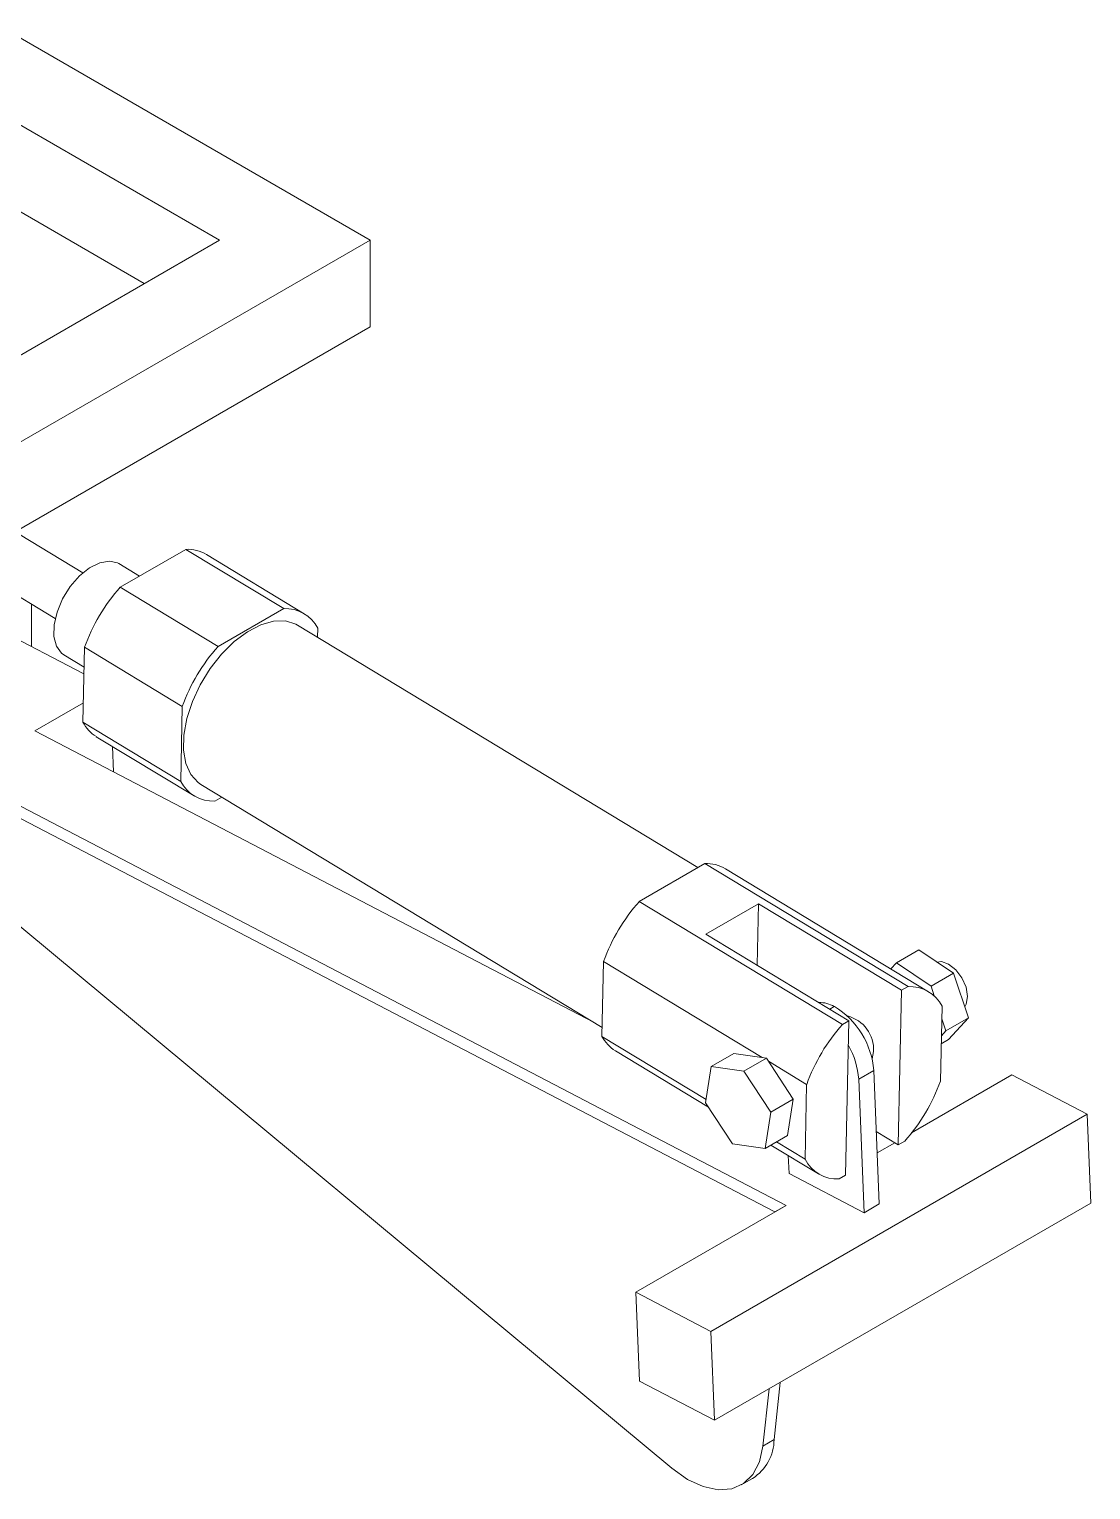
# Model space of a CAD drawing. Header units: millimetres. Extents: x 0 to 1189, y 0 to 841.
# Drawn here: x 315.24 to 335.19, y 657.26 to 684.7 of the extents above; entities that cross this region are included whole.
import ezdxf

# ---------------------------------------------------------------- set-up
doc = ezdxf.new("R2010")
doc.units = ezdxf.units.MM

msp = doc.modelspace()

# ---------------------------------------------------------------- linework, layer by layer
at = {"color": 7, "linetype": 'Continuous', "lineweight": 15}
for p, q in [((321.647, 680.739), (314.786, 684.7)), ((318.819, 680.739), (313.984, 683.529)), ((317.404, 679.922), (312.303, 682.867)), ((313.162, 677.473), (318.819, 680.739)), ((313.594, 676.09), (321.647, 680.739)), ((321.647, 680.739), (321.647, 679.106)), ((314.975, 675.254), (321.647, 679.106)), ((316.248, 674.484), (309.69, 678.453)), ((309.172, 677.597), (315.73, 673.628)), ((316.952, 674.215), (318.185, 674.927)), ((318.185, 674.927), (320.023, 673.814)), ((320.411, 673.718), (318.573, 674.83)), ((312.521, 674.542), (316.269, 672.589)), ((317.313, 674.424), (316.924, 674.659)), ((316.952, 674.215), (318.79, 673.103)), ((315.283, 673.899), (315.283, 673.103)), ((318.79, 673.103), (320.023, 673.814)), ((327.81, 668.948), (320.281, 673.504)), ((320.663, 673.445), (320.66, 673.275)), ((315.889, 672.948), (316.272, 672.716)), ((316.28, 673.087), (316.25, 671.681)), ((316.28, 673.087), (318.118, 671.975)), ((315.345, 671.517), (316.258, 672.044)), ((318.118, 671.975), (318.088, 670.569)), ((315.345, 671.517), (325.861, 666.037)), ((316.25, 671.681), (318.088, 670.569)), ((316.502, 671.408), (318.34, 670.296)), ((316.805, 671.225), (316.824, 670.746)), ((313.931, 670.701), (329.469, 662.603)), ((329.256, 662.481), (313.718, 670.578)), ((318.469, 670.51), (326.009, 665.947)), ((318.728, 670.199), (318.858, 670.274)), ((326.707, 668.312), (327.94, 669.023)), ((327.94, 669.023), (331.757, 666.713)), ((313.787, 668.908), (327.32, 657.662)), ((332.145, 666.617), (328.328, 668.927)), ((326.707, 668.312), (330.524, 666.002)), ((328.949, 668.269), (327.96, 667.697)), ((328.949, 668.269), (328.925, 667.113)), ((331.636, 666.643), (328.949, 668.269)), ((327.96, 667.697), (330.646, 666.072)), ((331.539, 667.16), (331.963, 667.405)), ((331.963, 667.405), (332.614, 666.967)), ((326.035, 667.184), (326.005, 665.778)), ((326.035, 667.184), (329.019, 665.378)), ((331.435, 667.047), (331.539, 667.16)), ((331.539, 667.16), (332.19, 666.722)), ((332.19, 666.722), (332.614, 666.967)), ((332.614, 666.967), (332.893, 666.124)), ((331.636, 666.643), (331.574, 663.74)), ((331.636, 666.643), (331.757, 666.713)), ((332.19, 666.722), (332.251, 666.537)), ((332.398, 666.344), (332.368, 664.938)), ((330.524, 666.002), (330.646, 666.072)), ((330.646, 666.072), (330.584, 663.168)), ((332.393, 666.108), (332.468, 665.879)), ((332.468, 665.879), (332.893, 666.124)), ((332.893, 666.124), (332.52, 665.719)), ((326.005, 665.778), (327.964, 664.593)), ((332.383, 665.64), (332.52, 665.719)), ((332.468, 665.879), (332.386, 665.79)), ((326.257, 665.505), (328.005, 664.447)), ((328.059, 665.209), (328.484, 665.454)), ((329.095, 665.368), (328.484, 665.454)), ((331.11, 665.491), (331.082, 665.357)), ((328.059, 665.209), (327.954, 664.526)), ((328.67, 665.123), (328.059, 665.209)), ((328.67, 665.123), (329.095, 665.368)), ((329.6, 664.598), (329.095, 665.368)), ((329.133, 665.309), (329.852, 664.874)), ((329.176, 664.353), (328.67, 665.123)), ((331.113, 665.135), (330.83, 664.972)), ((330.83, 664.972), (330.933, 662.465)), ((331.113, 665.135), (331.216, 662.629)), ((333.711, 665.052), (331.825, 663.964)), ((335.124, 664.316), (333.711, 665.052)), ((329.852, 664.874), (329.822, 663.468)), ((327.954, 664.526), (328.459, 663.756)), ((329.07, 663.67), (329.176, 664.353)), ((329.176, 664.353), (329.6, 664.598)), ((329.494, 663.915), (329.6, 664.598)), ((335.124, 664.316), (328.053, 660.234)), ((335.124, 664.316), (335.192, 662.646)), ((329.07, 663.67), (329.494, 663.915)), ((329.284, 663.794), (329.822, 663.468)), ((331.16, 663.991), (331.574, 663.74)), ((331.574, 663.74), (331.696, 663.81)), ((328.459, 663.756), (329.07, 663.67)), ((329.182, 663.735), (330.075, 663.195)), ((329.507, 663.538), (329.521, 663.201)), ((331.508, 663.78), (331.177, 663.589)), ((329.521, 663.201), (330.933, 662.465)), ((330.463, 663.098), (330.584, 663.168)), ((329.469, 662.603), (326.64, 660.97)), ((335.192, 662.646), (328.121, 658.564)), ((329.256, 662.481), (329.469, 662.603)), ((330.933, 662.465), (331.216, 662.629)), ((328.053, 660.234), (326.64, 660.97)), ((326.64, 660.97), (326.709, 659.3)), ((328.053, 660.234), (328.121, 658.564)), ((328.121, 658.564), (326.709, 659.3)), ((329.028, 658.08), (329.145, 659.155)), ((329.24, 658.202), (329.357, 659.277)), ((329.028, 658.08), (329.24, 658.202)), ((328.624, 657.35), (328.836, 657.472))]:
    msp.add_line(p, q, dxfattribs=at)
at = {"color": 8, "linetype": 'Continuous', "lineweight": 15}
msp.add_line((330.287, 666.289), (330.372, 666.338), dxfattribs=at)
at = {"color": 7, "linetype": 'Continuous', "lineweight": 15, "flags": 128}
for points in [[(315.889, 672.948), (315.847, 672.978), (315.751, 673.108), (315.704, 673.289), (315.708, 673.509), (315.765, 673.75), (315.869, 673.996), (316.013, 674.227), (316.186, 674.427), (316.375, 674.58), (316.567, 674.676), (316.747, 674.707), (316.902, 674.672), (316.924, 674.659)], [(318.469, 670.51), (318.417, 670.546), (318.279, 670.697), (318.186, 670.903), (318.141, 671.153), (318.147, 671.439), (318.204, 671.748), (318.308, 672.067), (318.456, 672.384), (318.642, 672.686), (318.857, 672.959), (319.094, 673.194), (319.343, 673.38), (319.592, 673.51), (319.833, 673.578), (320.055, 673.582), (320.25, 673.522), (320.281, 673.504)], [(332.308, 667.173), (332.385, 667.181), (332.52, 667.136), (332.655, 667.029), (332.771, 666.876), (332.849, 666.699), (332.878, 666.527), (332.853, 666.385), (332.823, 666.334)], [(327.32, 657.662), (327.613, 657.455), (327.906, 657.319), (328.187, 657.259), (328.444, 657.278), (328.665, 657.376), (328.84, 657.547), (328.963, 657.785), (329.028, 658.08)]]:
    msp.add_lwpolyline(points, dxfattribs=at)
at = {"color": 7, "linetype": 'Continuous', "lineweight": 15}
for centre, radius, start, end in [((318.218, 674.23), 0.698, 59.3958, 92.7208), ((319.544, 671.905), 3.472, 138.3001, 160.0945), ((320.059, 673.137), 0.678, 26.956, 93.0626), ((321.382, 670.793), 3.472, 138.3014, 160.0931), ((316.869, 672), 0.696, 207.2124, 238.1951), ((318.692, 670.876), 0.678, 206.9564, 273.0618), ((327.973, 668.326), 0.698, 59.3987, 92.7179), ((329.3, 666.002), 3.472, 138.3015, 160.0931), ((331.793, 666.036), 0.678, 26.956, 93.0626), ((330.082, 665.832), 0.583, 60.1601, 90.4662), ((329.584, 665.023), 1.533, 4.169, 59.0468), ((333.117, 663.692), 3.472, 138.3014, 160.0931), ((330.459, 665.528), 0.652, 356.7716, 75.9107), ((326.624, 666.096), 0.696, 207.2131, 238.1949), ((329.358, 664.869), 1.476, 3.9795, 30.0073), ((329.103, 666.12), 3.472, 318.301, 340.0937), ((330.427, 663.775), 0.678, 206.9561, 273.0622), ((328.352, 658.218), 0.889, 302.9953, 359.0009)]:
    msp.add_arc(centre, radius, start, end, dxfattribs=at)

doc.saveas('drawing.dxf')
